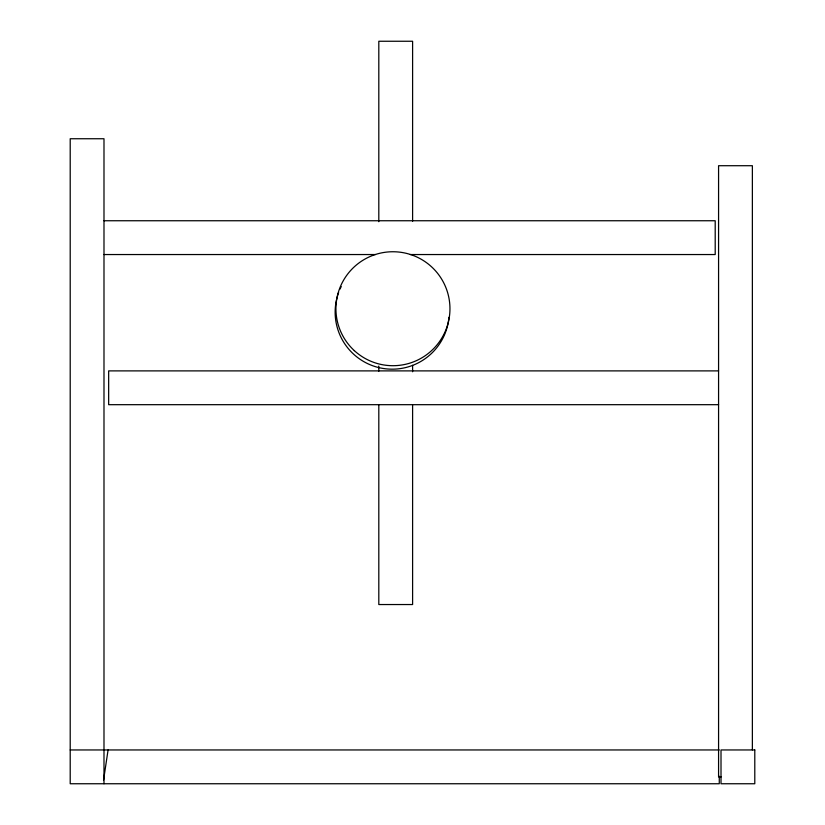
<?xml version="1.0" encoding="UTF-8"?>
<svg xmlns="http://www.w3.org/2000/svg" width="825" height="825" viewBox="0 0 825 825"><rect width="100%" height="100%" fill="white"/><g stroke="black" fill="none" stroke-linecap="round" stroke-linejoin="round"><path stroke-width="1.24" d="M103.579 779.996L108.075 749.956M103.991 220.749L715.203 220.749L715.203 254.543L410.242 254.543M103.991 254.543L375.499 254.543M718.585 370.889L108.663 370.889L108.663 404.683L718.585 404.683M70.207 749.956L719.276 749.956M721.081 776.923L718.575 776.923L718.575 165.712L752.369 165.712L752.369 749.894M719.276 776.243L719.276 783.75L70.207 783.75L70.207 138.744L103.991 138.744L103.991 783.75M412.603 221.275L412.603 41.25L378.809 41.25L378.809 221.708M412.603 365.32L412.603 371.755M412.603 405.188L412.603 604.539L378.809 604.539L378.809 404.745M378.809 366.073L378.809 371.229M448.944 317.326A57.018 56.977 12.6 0 1 381.047 368.084A57.018 56.977 12.6 0 1 337.734 295.216M338.013 294.329A57.018 56.977 12.6 0 1 338.632 292.566M340.024 289.111A57.018 56.977 12.6 0 1 341.22 286.584M754.792 749.956L721.009 749.956L721.009 783.75L754.792 783.75L754.792 749.956M354.317 350.625A57.018 56.977 12.6 0 0 448.573 321.214A57.018 56.977 12.6 0 0 375.922 254.337A57.018 56.977 12.6 0 0 354.317 350.625"/></g></svg>
